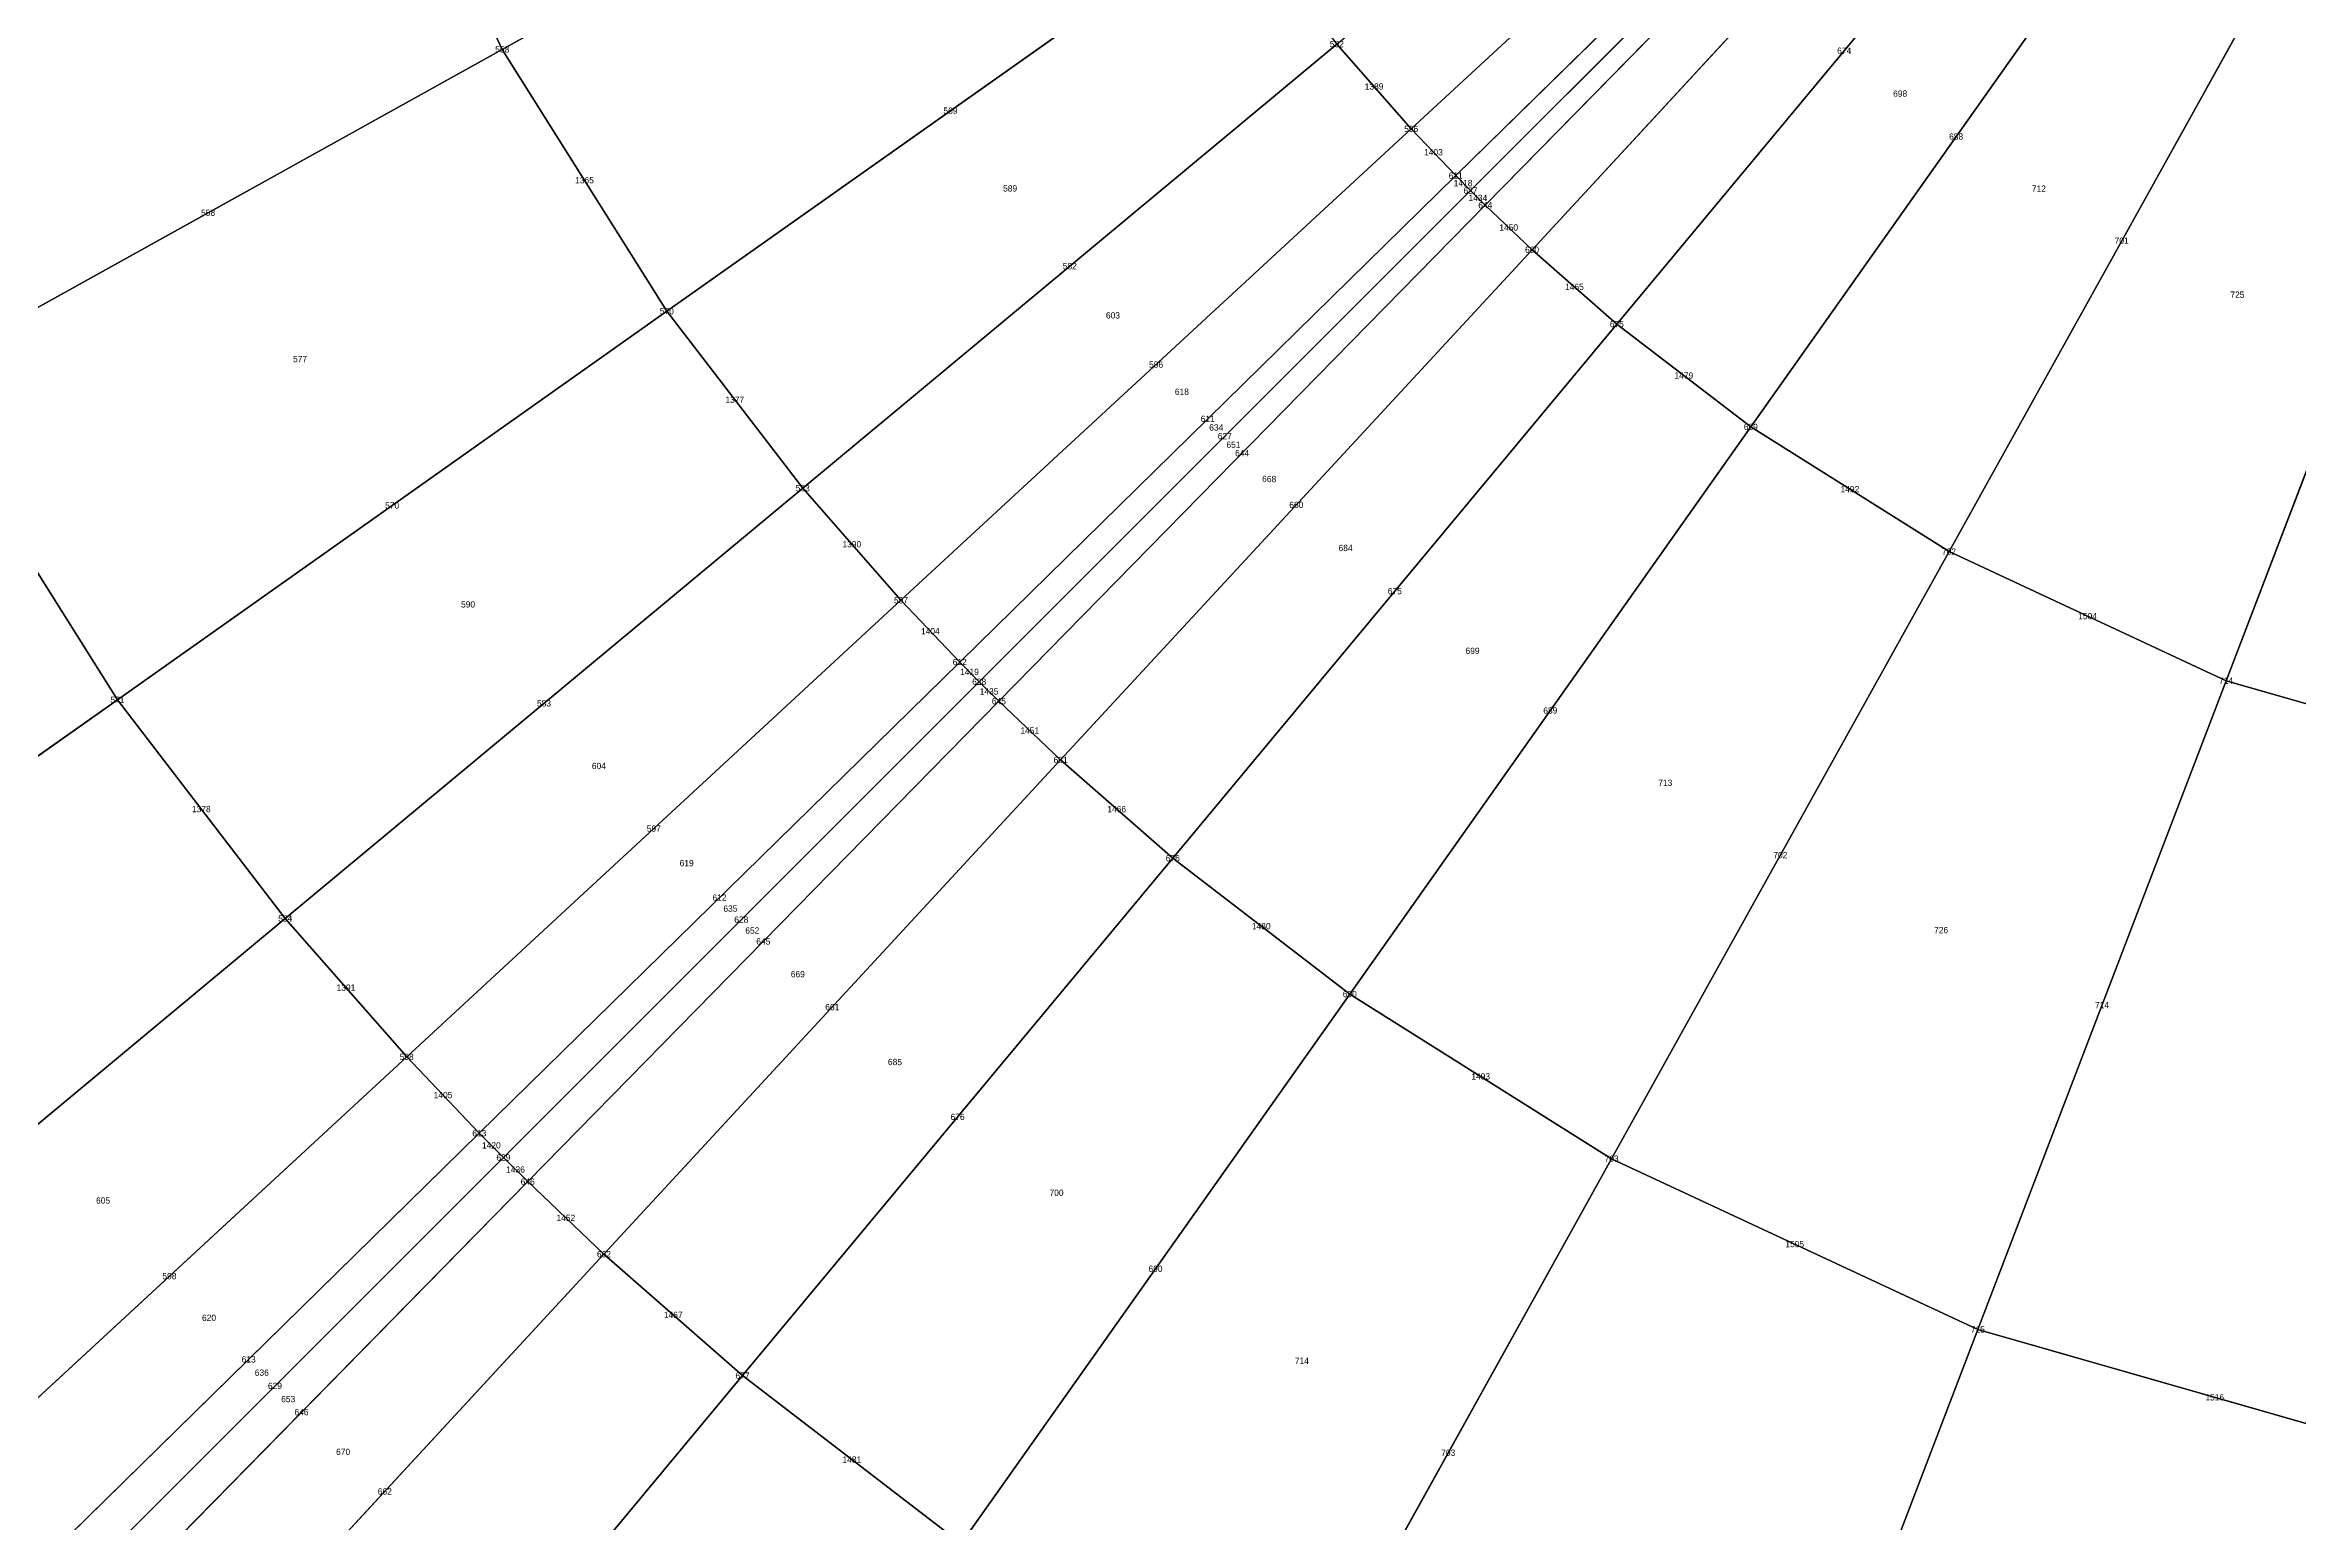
# Model space of a CAD drawing. Header units: metres. Extents: x -1.88 to 1.88, y -1.88 to 1.88.
# Drawn here: x -0.938 to -0.222, y -0.908 to -0.439 of the extents above; entities that cross this region are included whole.
import ezdxf
from ezdxf.enums import TextEntityAlignment as Align

# ---------------------------------------------------------------- set-up
doc = ezdxf.new("R2010")
doc.units = ezdxf.units.M

msp = doc.modelspace()

# ---------------------------------------------------------------- linework, layer by layer
at = {"layer": 'BRANCHES'}
for p, q in [((-0.33821, -0.31246, 2.61137), (-0.50409, -0.46572, 2.5613)), ((-0.84701, -0.32414, 2.49174), (-0.79278, -0.44045, 2.49174)), ((-0.32873, -0.32242, 2.61137), (-0.48997, -0.48056, 2.5613)), ((-0.32559, -0.32559, 2.61137), (-0.48529, -0.48529, 2.5613)), ((-0.32242, -0.32873, 2.61137), (-0.48056, -0.48997, 2.5613)), ((-0.59993, -0.3333, 2.5613), (-0.79278, -0.44045, 2.49174)), ((-0.31246, -0.33821, 2.61137), (-0.46572, -0.50409, 2.5613)), ((-0.29439, -0.35406, 2.61137), (-0.43878, -0.52771, 2.5613)), ((-0.26584, -0.37596, 2.61137), (-0.39623, -0.56036, 2.5613)), ((-0.56036, -0.39623, 2.5613), (-0.7405, -0.52361, 2.49174)), ((-0.22362, -0.40251, 2.61137), (-0.3333, -0.59993, 2.5613)), ((-0.16457, -0.43004, 2.61137), (-0.24529, -0.64097, 2.5613)), ((-0.79278, -0.44045, 2.49174), (-0.97961, -0.54424, 2.40321)), ((-0.79278, -0.44045, 2.49174), (-0.7405, -0.52361, 2.49174)), ((-0.52771, -0.43878, 2.5613), (-0.69735, -0.57983, 2.49174)), ((-0.52771, -0.43878, 2.5613), (-0.50409, -0.46572, 2.5613)), ((-0.50409, -0.46572, 2.5613), (-0.66614, -0.61543, 2.49174)), ((-0.50409, -0.46572, 2.5613), (-0.48997, -0.48056, 2.5613)), ((-0.48997, -0.48056, 2.5613), (-0.64748, -0.63504, 2.49174)), ((-0.48529, -0.48529, 2.5613), (-0.64129, -0.64129, 2.49174)), ((-0.48997, -0.48056, 2.5613), (-0.48529, -0.48529, 2.5613)), ((-0.48529, -0.48529, 2.5613), (-0.48056, -0.48997, 2.5613)), ((-0.48056, -0.48997, 2.5613), (-0.63504, -0.64748, 2.49174)), ((-0.48056, -0.48997, 2.5613), (-0.46572, -0.50409, 2.5613)), ((-0.46572, -0.50409, 2.5613), (-0.61543, -0.66614, 2.49174)), ((-0.46572, -0.50409, 2.5613), (-0.43878, -0.52771, 2.5613)), ((-0.7405, -0.52361, 2.49174), (-0.915, -0.647, 2.40321)), ((-0.7405, -0.52361, 2.49174), (-0.69735, -0.57983, 2.49174)), ((-0.43878, -0.52771, 2.5613), (-0.57983, -0.69735, 2.49174)), ((-0.43878, -0.52771, 2.5613), (-0.39623, -0.56036, 2.5613)), ((-0.97961, -0.54424, 2.40321), (-0.915, -0.647, 2.40321)), ((-0.39623, -0.56036, 2.5613), (-0.52361, -0.7405, 2.49174)), ((-0.39623, -0.56036, 2.5613), (-0.3333, -0.59993, 2.5613)), ((-0.69735, -0.57983, 2.49174), (-0.86169, -0.71647, 2.40321)), ((-0.69735, -0.57983, 2.49174), (-0.66614, -0.61543, 2.49174)), ((-0.3333, -0.59993, 2.5613), (-0.44045, -0.79278, 2.49174)), ((-0.3333, -0.59993, 2.5613), (-0.24529, -0.64097, 2.5613)), ((-0.66614, -0.61543, 2.49174), (-0.82312, -0.76046, 2.40321)), ((-0.66614, -0.61543, 2.49174), (-0.64748, -0.63504, 2.49174)), ((-0.64748, -0.63504, 2.49174), (-0.80006, -0.78469, 2.40321)), ((-0.64748, -0.63504, 2.49174), (-0.64129, -0.64129, 2.49174)), ((-0.64129, -0.64129, 2.49174), (-0.79241, -0.79241, 2.40321)), ((-0.64129, -0.64129, 2.49174), (-0.63504, -0.64748, 2.49174)), ((-0.24529, -0.64097, 2.5613), (-0.32414, -0.84701, 2.49174)), ((-0.24529, -0.64097, 2.5613), (-0.13141, -0.6736, 2.5613)), ((-0.915, -0.647, 2.40321), (-1.08253, -0.76547, 2.2964)), ((-0.915, -0.647, 2.40321), (-0.86169, -0.71647, 2.40321)), ((-0.63504, -0.64748, 2.49174), (-0.78469, -0.80006, 2.40321)), ((-0.63504, -0.64748, 2.49174), (-0.61543, -0.66614, 2.49174)), ((-0.61543, -0.66614, 2.49174), (-0.76046, -0.82312, 2.40321)), ((-0.61543, -0.66614, 2.49174), (-0.57983, -0.69735, 2.49174)), ((-0.57983, -0.69735, 2.49174), (-0.71647, -0.86169, 2.40321)), ((-0.57983, -0.69735, 2.49174), (-0.52361, -0.7405, 2.49174)), ((-0.86169, -0.71647, 2.40321), (-1.01946, -0.84765, 2.2964)), ((-0.86169, -0.71647, 2.40321), (-0.82312, -0.76046, 2.40321)), ((-0.52361, -0.7405, 2.49174), (-0.647, -0.915, 2.40321)), ((-0.52361, -0.7405, 2.49174), (-0.44045, -0.79278, 2.49174)), ((-0.82312, -0.76046, 2.40321), (-0.97383, -0.8997, 2.2964)), ((-0.82312, -0.76046, 2.40321), (-0.80006, -0.78469, 2.40321)), ((-0.80006, -0.78469, 2.40321), (-0.94655, -0.92836, 2.2964)), ((-0.80006, -0.78469, 2.40321), (-0.79241, -0.79241, 2.40321)), ((-0.79241, -0.79241, 2.40321), (-0.9375, -0.9375, 2.2964)), ((-0.79241, -0.79241, 2.40321), (-0.78469, -0.80006, 2.40321)), ((-0.44045, -0.79278, 2.49174), (-0.54424, -0.97961, 2.40321)), ((-0.44045, -0.79278, 2.49174), (-0.32414, -0.84701, 2.49174)), ((-0.78469, -0.80006, 2.40321), (-0.92836, -0.94655, 2.2964)), ((-0.78469, -0.80006, 2.40321), (-0.76046, -0.82312, 2.40321)), ((-0.76046, -0.82312, 2.40321), (-0.8997, -0.97383, 2.2964)), ((-0.76046, -0.82312, 2.40321), (-0.71647, -0.86169, 2.40321)), ((-0.32414, -0.84701, 2.49174), (-0.40052, -1.04662, 2.40321)), ((-0.32414, -0.84701, 2.49174), (-0.17366, -0.89014, 2.49174)), ((-0.71647, -0.86169, 2.40321), (-0.84765, -1.01946, 2.2964)), ((-0.71647, -0.86169, 2.40321), (-0.647, -0.915, 2.40321))]:
    msp.add_line(p, q, dxfattribs=at)
at = {"layer": 'Faces'}
for points in [[(-0.64097, -0.24529, 2.5613), (-0.59993, -0.3333, 2.5613), (-0.79278, -0.44045, 2.49174), (-0.84701, -0.32414, 2.49174)], [(-0.35406, -0.29439, 2.61137), (-0.33821, -0.31246, 2.61137), (-0.50409, -0.46572, 2.5613), (-0.52771, -0.43878, 2.5613)], [(-0.33821, -0.31246, 2.61137), (-0.32873, -0.32242, 2.61137), (-0.48997, -0.48056, 2.5613), (-0.50409, -0.46572, 2.5613)], [(-0.84701, -0.32414, 2.49174), (-0.79278, -0.44045, 2.49174), (-0.97961, -0.54424, 2.40321), (-1.04662, -0.40052, 2.40321)], [(-0.32873, -0.32242, 2.61137), (-0.32559, -0.32559, 2.61137), (-0.48529, -0.48529, 2.5613), (-0.48997, -0.48056, 2.5613)], [(-0.32559, -0.32559, 2.61137), (-0.32242, -0.32873, 2.61137), (-0.48056, -0.48997, 2.5613), (-0.48529, -0.48529, 2.5613)], [(-0.32242, -0.32873, 2.61137), (-0.31246, -0.33821, 2.61137), (-0.46572, -0.50409, 2.5613), (-0.48056, -0.48997, 2.5613)], [(-0.59993, -0.3333, 2.5613), (-0.56036, -0.39623, 2.5613), (-0.7405, -0.52361, 2.49174), (-0.79278, -0.44045, 2.49174)], [(-0.31246, -0.33821, 2.61137), (-0.29439, -0.35406, 2.61137), (-0.43878, -0.52771, 2.5613), (-0.46572, -0.50409, 2.5613)], [(-0.29439, -0.35406, 2.61137), (-0.26584, -0.37596, 2.61137), (-0.39623, -0.56036, 2.5613), (-0.43878, -0.52771, 2.5613)], [(-0.26584, -0.37596, 2.61137), (-0.22362, -0.40251, 2.61137), (-0.3333, -0.59993, 2.5613), (-0.39623, -0.56036, 2.5613)], [(-0.56036, -0.39623, 2.5613), (-0.52771, -0.43878, 2.5613), (-0.69735, -0.57983, 2.49174), (-0.7405, -0.52361, 2.49174)], [(-0.22362, -0.40251, 2.61137), (-0.16457, -0.43004, 2.61137), (-0.24529, -0.64097, 2.5613), (-0.3333, -0.59993, 2.5613)], [(-0.16457, -0.43004, 2.61137), (-0.08817, -0.45193, 2.61137), (-0.13141, -0.6736, 2.5613), (-0.24529, -0.64097, 2.5613)], [(-0.79278, -0.44045, 2.49174), (-0.7405, -0.52361, 2.49174), (-0.915, -0.647, 2.40321), (-0.97961, -0.54424, 2.40321)], [(-0.52771, -0.43878, 2.5613), (-0.50409, -0.46572, 2.5613), (-0.66614, -0.61543, 2.49174), (-0.69735, -0.57983, 2.49174)], [(-0.50409, -0.46572, 2.5613), (-0.48997, -0.48056, 2.5613), (-0.64748, -0.63504, 2.49174), (-0.66614, -0.61543, 2.49174)], [(-0.48997, -0.48056, 2.5613), (-0.48529, -0.48529, 2.5613), (-0.64129, -0.64129, 2.49174), (-0.64748, -0.63504, 2.49174)], [(-0.48529, -0.48529, 2.5613), (-0.48056, -0.48997, 2.5613), (-0.63504, -0.64748, 2.49174), (-0.64129, -0.64129, 2.49174)], [(-0.48056, -0.48997, 2.5613), (-0.46572, -0.50409, 2.5613), (-0.61543, -0.66614, 2.49174), (-0.63504, -0.64748, 2.49174)], [(-0.46572, -0.50409, 2.5613), (-0.43878, -0.52771, 2.5613), (-0.57983, -0.69735, 2.49174), (-0.61543, -0.66614, 2.49174)], [(-0.7405, -0.52361, 2.49174), (-0.69735, -0.57983, 2.49174), (-0.86169, -0.71647, 2.40321), (-0.915, -0.647, 2.40321)], [(-0.43878, -0.52771, 2.5613), (-0.39623, -0.56036, 2.5613), (-0.52361, -0.7405, 2.49174), (-0.57983, -0.69735, 2.49174)], [(-0.97961, -0.54424, 2.40321), (-0.915, -0.647, 2.40321), (-1.08253, -0.76547, 2.2964), (-1.15897, -0.64389, 2.2964)], [(-0.39623, -0.56036, 2.5613), (-0.3333, -0.59993, 2.5613), (-0.44045, -0.79278, 2.49174), (-0.52361, -0.7405, 2.49174)], [(-0.69735, -0.57983, 2.49174), (-0.66614, -0.61543, 2.49174), (-0.82312, -0.76046, 2.40321), (-0.86169, -0.71647, 2.40321)], [(-0.3333, -0.59993, 2.5613), (-0.24529, -0.64097, 2.5613), (-0.32414, -0.84701, 2.49174), (-0.44045, -0.79278, 2.49174)], [(-0.66614, -0.61543, 2.49174), (-0.64748, -0.63504, 2.49174), (-0.80006, -0.78469, 2.40321), (-0.82312, -0.76046, 2.40321)], [(-0.64748, -0.63504, 2.49174), (-0.64129, -0.64129, 2.49174), (-0.79241, -0.79241, 2.40321), (-0.80006, -0.78469, 2.40321)], [(-0.64129, -0.64129, 2.49174), (-0.63504, -0.64748, 2.49174), (-0.78469, -0.80006, 2.40321), (-0.79241, -0.79241, 2.40321)], [(-0.24529, -0.64097, 2.5613), (-0.13141, -0.6736, 2.5613), (-0.17366, -0.89014, 2.49174), (-0.32414, -0.84701, 2.49174)], [(-0.915, -0.647, 2.40321), (-0.86169, -0.71647, 2.40321), (-1.01946, -0.84765, 2.2964), (-1.08253, -0.76547, 2.2964)], [(-0.63504, -0.64748, 2.49174), (-0.61543, -0.66614, 2.49174), (-0.76046, -0.82312, 2.40321), (-0.78469, -0.80006, 2.40321)], [(-0.61543, -0.66614, 2.49174), (-0.57983, -0.69735, 2.49174), (-0.71647, -0.86169, 2.40321), (-0.76046, -0.82312, 2.40321)], [(-0.57983, -0.69735, 2.49174), (-0.52361, -0.7405, 2.49174), (-0.647, -0.915, 2.40321), (-0.71647, -0.86169, 2.40321)], [(-0.86169, -0.71647, 2.40321), (-0.82312, -0.76046, 2.40321), (-0.97383, -0.8997, 2.2964), (-1.01946, -0.84765, 2.2964)], [(-0.52361, -0.7405, 2.49174), (-0.44045, -0.79278, 2.49174), (-0.54424, -0.97961, 2.40321), (-0.647, -0.915, 2.40321)], [(-0.82312, -0.76046, 2.40321), (-0.80006, -0.78469, 2.40321), (-0.94655, -0.92836, 2.2964), (-0.97383, -0.8997, 2.2964)], [(-0.80006, -0.78469, 2.40321), (-0.79241, -0.79241, 2.40321), (-0.9375, -0.9375, 2.2964), (-0.94655, -0.92836, 2.2964)], [(-0.79241, -0.79241, 2.40321), (-0.78469, -0.80006, 2.40321), (-0.92836, -0.94655, 2.2964), (-0.9375, -0.9375, 2.2964)], [(-0.44045, -0.79278, 2.49174), (-0.32414, -0.84701, 2.49174), (-0.40052, -1.04662, 2.40321), (-0.54424, -0.97961, 2.40321)], [(-0.78469, -0.80006, 2.40321), (-0.76046, -0.82312, 2.40321), (-0.8997, -0.97383, 2.2964), (-0.92836, -0.94655, 2.2964)], [(-0.76046, -0.82312, 2.40321), (-0.71647, -0.86169, 2.40321), (-0.84765, -1.01946, 2.2964), (-0.8997, -0.97383, 2.2964)], [(-0.32414, -0.84701, 2.49174), (-0.17366, -0.89014, 2.49174), (-0.21458, -1.0999, 2.40321), (-0.40052, -1.04662, 2.40321)], [(-0.71647, -0.86169, 2.40321), (-0.647, -0.915, 2.40321), (-0.76547, -1.08253, 2.2964), (-0.84765, -1.01946, 2.2964)]]:
    msp.add_3dface(points, dxfattribs=at)
at = {"layer": 'NODI-Estradosso'}
for p in [(-0.79278, -0.44045, 2.80887), (-0.50409, -0.46572, 2.87076), (-0.48997, -0.48056, 2.87076), (-0.48529, -0.48529, 2.87076), (-0.48056, -0.48997, 2.87076), (-0.46572, -0.50409, 2.87076), (-0.7405, -0.52361, 2.80887), (-0.43878, -0.52771, 2.87076), (-0.39623, -0.56036, 2.87076), (-0.69735, -0.57983, 2.80887), (-0.3333, -0.59993, 2.87076), (-0.66614, -0.61543, 2.80887), (-0.64748, -0.63504, 2.80887), (-0.64129, -0.64129, 2.80887), (-0.24529, -0.64097, 2.87076), (-0.915, -0.647, 2.73064), (-0.63504, -0.64748, 2.80887), (-0.61543, -0.66614, 2.80887), (-0.57983, -0.69735, 2.80887), (-0.86169, -0.71647, 2.73064), (-0.52361, -0.7405, 2.80887), (-0.82312, -0.76046, 2.73064), (-0.80006, -0.78469, 2.73064), (-0.79241, -0.79241, 2.73064), (-0.44045, -0.79278, 2.80887), (-0.78469, -0.80006, 2.73064), (-0.76046, -0.82312, 2.73064), (-0.32414, -0.84701, 2.80887), (-0.71647, -0.86169, 2.73064)]:
    msp.add_point(p, dxfattribs=at)
at = {"layer": 'NODI-Intradosso'}
for p in [(-0.79278, -0.44045, 2.49174), (-0.50409, -0.46572, 2.5613), (-0.48997, -0.48056, 2.5613), (-0.48529, -0.48529, 2.5613), (-0.48056, -0.48997, 2.5613), (-0.46572, -0.50409, 2.5613), (-0.7405, -0.52361, 2.49174), (-0.43878, -0.52771, 2.5613), (-0.39623, -0.56036, 2.5613), (-0.69735, -0.57983, 2.49174), (-0.3333, -0.59993, 2.5613), (-0.66614, -0.61543, 2.49174), (-0.64748, -0.63504, 2.49174), (-0.64129, -0.64129, 2.49174), (-0.24529, -0.64097, 2.5613), (-0.915, -0.647, 2.40321), (-0.63504, -0.64748, 2.49174), (-0.61543, -0.66614, 2.49174), (-0.57983, -0.69735, 2.49174), (-0.86169, -0.71647, 2.40321), (-0.52361, -0.7405, 2.49174), (-0.82312, -0.76046, 2.40321), (-0.80006, -0.78469, 2.40321), (-0.79241, -0.79241, 2.40321), (-0.44045, -0.79278, 2.49174), (-0.78469, -0.80006, 2.40321), (-0.76046, -0.82312, 2.40321), (-0.32414, -0.84701, 2.49174), (-0.71647, -0.86169, 2.40321)]:
    msp.add_point(p, dxfattribs=at)

# ---------------------------------------------------------------- texts
at = {"layer": 'BRANCHES-Index'}
for s, p in [('674', (-0.36658, -0.44088, 2.58633)), ('1389', (-0.5159, -0.45225, 2.5613)), ('569', (-0.65043, -0.45992, 2.52652)), ('1403', (-0.49703, -0.47314, 2.5613)), ('688', (-0.33104, -0.46816, 2.58633)), ('1365', (-0.76664, -0.48203, 2.49174)), ('1418', (-0.48763, -0.48292, 2.5613)), ('1434', (-0.48292, -0.48763, 2.5613)), ('558', (-0.88619, -0.49234, 2.44747)), ('1450', (-0.47314, -0.49703, 2.5613)), ('701', (-0.27846, -0.50122, 2.58633)), ('582', (-0.61253, -0.5093, 2.52652)), ('1465', (-0.45225, -0.5159, 2.5613)), ('596', (-0.58512, -0.54058, 2.52652)), ('1479', (-0.41751, -0.54404, 2.5613)), ('1377', (-0.71892, -0.55172, 2.49174)), ('611', (-0.56872, -0.5578, 2.52652)), ('627', (-0.56329, -0.56329, 2.52652)), ('644', (-0.5578, -0.56872, 2.52652)), ('1492', (-0.36477, -0.58014, 2.5613)), ('570', (-0.82775, -0.5853, 2.44747)), ('660', (-0.54058, -0.58512, 2.52652)), ('1390', (-0.68175, -0.59763, 2.49174)), ('675', (-0.5093, -0.61253, 2.52652)), ('1504', (-0.28929, -0.62045, 2.5613)), ('1404', (-0.65681, -0.62524, 2.49174)), ('1419', (-0.64438, -0.63816, 2.49174)), ('1435', (-0.63816, -0.64438, 2.49174)), ('583', (-0.77952, -0.64815, 2.44747)), ('689', (-0.45992, -0.65043, 2.52652)), ('1451', (-0.62524, -0.65681, 2.49174)), ('1378', (-0.88834, -0.68173, 2.40321)), ('597', (-0.74463, -0.68795, 2.44747)), ('1466', (-0.59763, -0.68175, 2.49174)), ('702', (-0.38687, -0.69636, 2.52652)), ('612', (-0.72377, -0.70986, 2.44747)), ('628', (-0.71685, -0.71685, 2.44747)), ('645', (-0.70986, -0.72377, 2.44747)), ('1480', (-0.55172, -0.71892, 2.49174)), ('1391', (-0.8424, -0.73846, 2.40321)), ('661', (-0.68795, -0.74463, 2.44747)), ('714', (-0.28471, -0.74399, 2.52652)), ('1493', (-0.48203, -0.76664, 2.49174)), ('1405', (-0.81159, -0.77257, 2.40321)), ('676', (-0.64815, -0.77952, 2.44747)), ('1420', (-0.79623, -0.78855, 2.40321)), ('1436', (-0.78855, -0.79623, 2.40321)), ('1452', (-0.77257, -0.81159, 2.40321)), ('1505', (-0.38229, -0.8199, 2.49174)), ('598', (-0.89847, -0.83008, 2.3498)), ('690', (-0.5853, -0.82775, 2.44747)), ('1467', (-0.73846, -0.8424, 2.40321)), ('613', (-0.8733, -0.85652, 2.3498)), ('629', (-0.86495, -0.86495, 2.3498)), ('646', (-0.85652, -0.8733, 2.3498)), ('1516', (-0.2489, -0.86858, 2.49174)), ('1481', (-0.68173, -0.88834, 2.40321)), ('703', (-0.49234, -0.88619, 2.44747)), ('662', (-0.83008, -0.89847, 2.3498))]:
    msp.add_text(s, height=0.002, dxfattribs=at).set_placement(p, align=Align.MIDDLE_CENTER)
at = {"layer": 'Faces-Index'}
for s, p in [('698', (-0.34881, -0.45452, 2.58633)), ('589', (-0.63148, -0.48461, 2.52652)), ('712', (-0.30475, -0.48469, 2.58633)), ('725', (-0.2417, -0.51836, 2.58633)), ('603', (-0.59882, -0.52494, 2.52652)), ('577', (-0.85697, -0.53882, 2.44747)), ('618', (-0.57692, -0.54919, 2.52652)), ('634', (-0.56601, -0.56054, 2.52652)), ('651', (-0.56054, -0.56601, 2.52652)), ('668', (-0.54919, -0.57692, 2.52652)), ('684', (-0.52494, -0.59882, 2.52652)), ('590', (-0.80363, -0.61673, 2.44747)), ('699', (-0.48461, -0.63148, 2.52652)), ('604', (-0.76207, -0.66805, 2.44747)), ('713', (-0.4234, -0.67339, 2.52652)), ('619', (-0.7342, -0.6989, 2.44747)), ('635', (-0.72031, -0.71335, 2.44747)), ('652', (-0.71335, -0.72031, 2.44747)), ('726', (-0.33579, -0.72017, 2.52652)), ('669', (-0.6989, -0.7342, 2.44747)), ('685', (-0.66805, -0.76207, 2.44747)), ('605', (-0.91952, -0.80607, 2.3498)), ('700', (-0.61673, -0.80363, 2.44747)), ('620', (-0.88589, -0.8433, 2.3498)), ('714', (-0.53882, -0.85697, 2.44747)), ('636', (-0.86913, -0.86074, 2.3498)), ('653', (-0.86074, -0.86913, 2.3498)), ('670', (-0.8433, -0.88589, 2.3498))]:
    msp.add_text(s, height=0.002, dxfattribs=at).set_placement(p, align=Align.MIDDLE_CENTER)
at = {"layer": 'NODI-Index'}
for s, p in [('558', (-0.79278, -0.44045, 2.49174)), ('582', (-0.52771, -0.43878, 2.5613)), ('596', (-0.50409, -0.46572, 2.5613)), ('611', (-0.48997, -0.48056, 2.5613)), ('627', (-0.48529, -0.48529, 2.5613)), ('644', (-0.48056, -0.48997, 2.5613)), ('660', (-0.46572, -0.50409, 2.5613)), ('570', (-0.7405, -0.52361, 2.49174)), ('675', (-0.43878, -0.52771, 2.5613)), ('689', (-0.39623, -0.56036, 2.5613)), ('583', (-0.69735, -0.57983, 2.49174)), ('702', (-0.3333, -0.59993, 2.5613)), ('597', (-0.66614, -0.61543, 2.49174)), ('612', (-0.64748, -0.63504, 2.49174)), ('628', (-0.64129, -0.64129, 2.49174)), ('714', (-0.24529, -0.64097, 2.5613)), ('571', (-0.915, -0.647, 2.40321)), ('645', (-0.63504, -0.64748, 2.49174)), ('661', (-0.61543, -0.66614, 2.49174)), ('676', (-0.57983, -0.69735, 2.49174)), ('584', (-0.86169, -0.71647, 2.40321)), ('690', (-0.52361, -0.7405, 2.49174)), ('598', (-0.82312, -0.76046, 2.40321)), ('613', (-0.80006, -0.78469, 2.40321)), ('629', (-0.79241, -0.79241, 2.40321)), ('703', (-0.44045, -0.79278, 2.49174)), ('646', (-0.78469, -0.80006, 2.40321)), ('662', (-0.76046, -0.82312, 2.40321)), ('715', (-0.32414, -0.84701, 2.49174)), ('677', (-0.71647, -0.86169, 2.40321))]:
    msp.add_text(s, height=0.002, dxfattribs=at).set_placement(p, align=Align.MIDDLE_CENTER)

doc.saveas('drawing.dxf')
